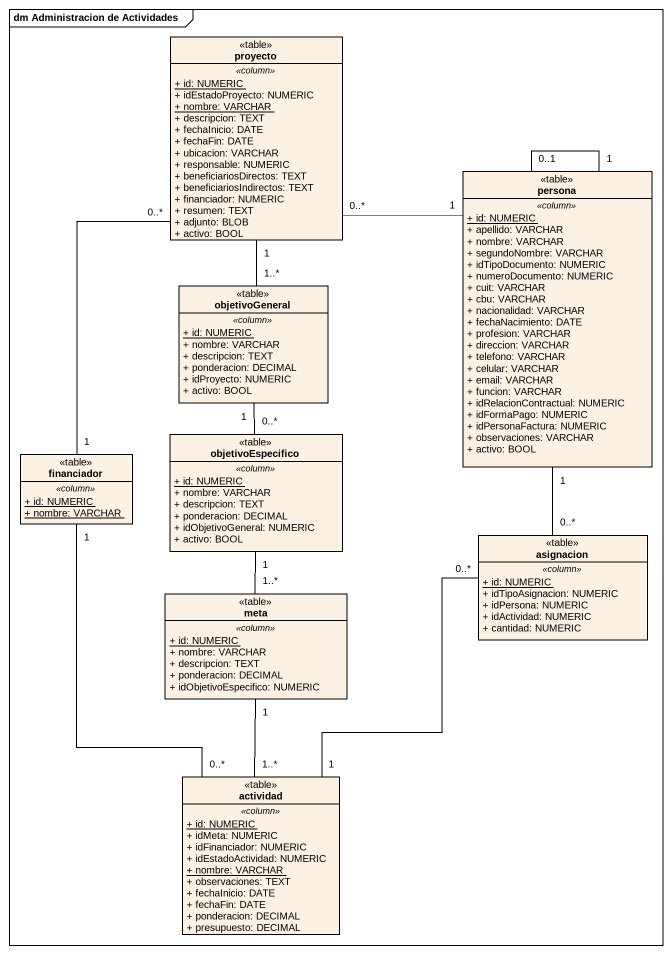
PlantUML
@startuml
mainframe dm Administracion de Actividades
hide circle
hide empty members
skinparam classAttributeIconSize 0
class proyecto <<table>> {
  .. <<column>> ..
  {static} + id: NUMERIC
  + idEstadoProyecto: NUMERIC
  {static} + nombre: VARCHAR
  + descripcion: TEXT
  + fechaInicio: DATE
  + fechaFin: DATE
  + ubicacion: VARCHAR
  + responsable: NUMERIC
  + beneficiariosDirectos: TEXT
  + beneficiariosIndirectos: TEXT
  + financiador: NUMERIC
  + resumen: TEXT
  + adjunto: BLOB
  + activo: BOOL
}
class persona <<table>> {
  .. <<column>> ..
  {static} + id: NUMERIC
  + apellido: VARCHAR
  + nombre: VARCHAR
  + segundoNombre: VARCHAR
  + idTipoDocumento: NUMERIC
  + numeroDocumento: NUMERIC
  + cuit: VARCHAR
  + cbu: VARCHAR
  + nacionalidad: VARCHAR
  + fechaNacimiento: DATE
  + profesion: VARCHAR
  + direccion: VARCHAR
  + telefono: VARCHAR
  + celular: VARCHAR
  + email: VARCHAR
  + funcion: VARCHAR
  + idRelacionContractual: NUMERIC
  + idFormaPago: NUMERIC
  + idPersonaFactura: NUMERIC
  + observaciones: VARCHAR
  + activo: BOOL
}
class objetivoGeneral <<table>> {
  .. <<column>> ..
  {static} + id: NUMERIC
  + nombre: VARCHAR
  + descripcion: TEXT
  + ponderacion: DECIMAL
  + idProyecto: NUMERIC
  + activo: BOOL
}
class financiador <<table>> {
  .. <<column>> ..
  {static} + id: NUMERIC
  {static} + nombre: VARCHAR
}
class objetivoEspecifico <<table>> {
  .. <<column>> ..
  {static} + id: NUMERIC
  + nombre: VARCHAR
  + descripcion: TEXT
  + ponderacion: DECIMAL
  + idObjetivoGeneral: NUMERIC
  + activo: BOOL
}
class asignacion <<table>> {
  .. <<column>> ..
  {static} + id: NUMERIC
  + idTipoAsignacion: NUMERIC
  + idPersona: NUMERIC
  + idActividad: NUMERIC
  + cantidad: NUMERIC
}
class meta <<table>> {
  .. <<column>> ..
  {static} + id: NUMERIC
  + nombre: VARCHAR
  + descripcion: TEXT
  + ponderacion: DECIMAL
  + idObjetivoEspecifico: NUMERIC
}
class actividad <<table>> {
  .. <<column>> ..
  {static} + id: NUMERIC
  + idMeta: NUMERIC
  + idFinanciador: NUMERIC
  + idEstadoActividad: NUMERIC
  {static} + nombre: VARCHAR
  + observaciones: TEXT
  + fechaInicio: DATE
  + fechaFin: DATE
  + ponderacion: DECIMAL
  + presupuesto: DECIMAL
}
proyecto "0..*" -- "1" persona
proyecto "0..*" -- "1" financiador
persona "1" -- "0..1" persona
objetivoGeneral "1..*" -up- "1" proyecto
objetivoEspecifico "0..*" -up- "1" objetivoGeneral
asignacion "0..*" -up- "1" persona
asignacion "0..*" -- "1" actividad
meta "1..*" -up- "1" objetivoEspecifico
actividad "0..*" -up- "1" financiador
actividad "1..*" -up- "1" meta
@enduml
